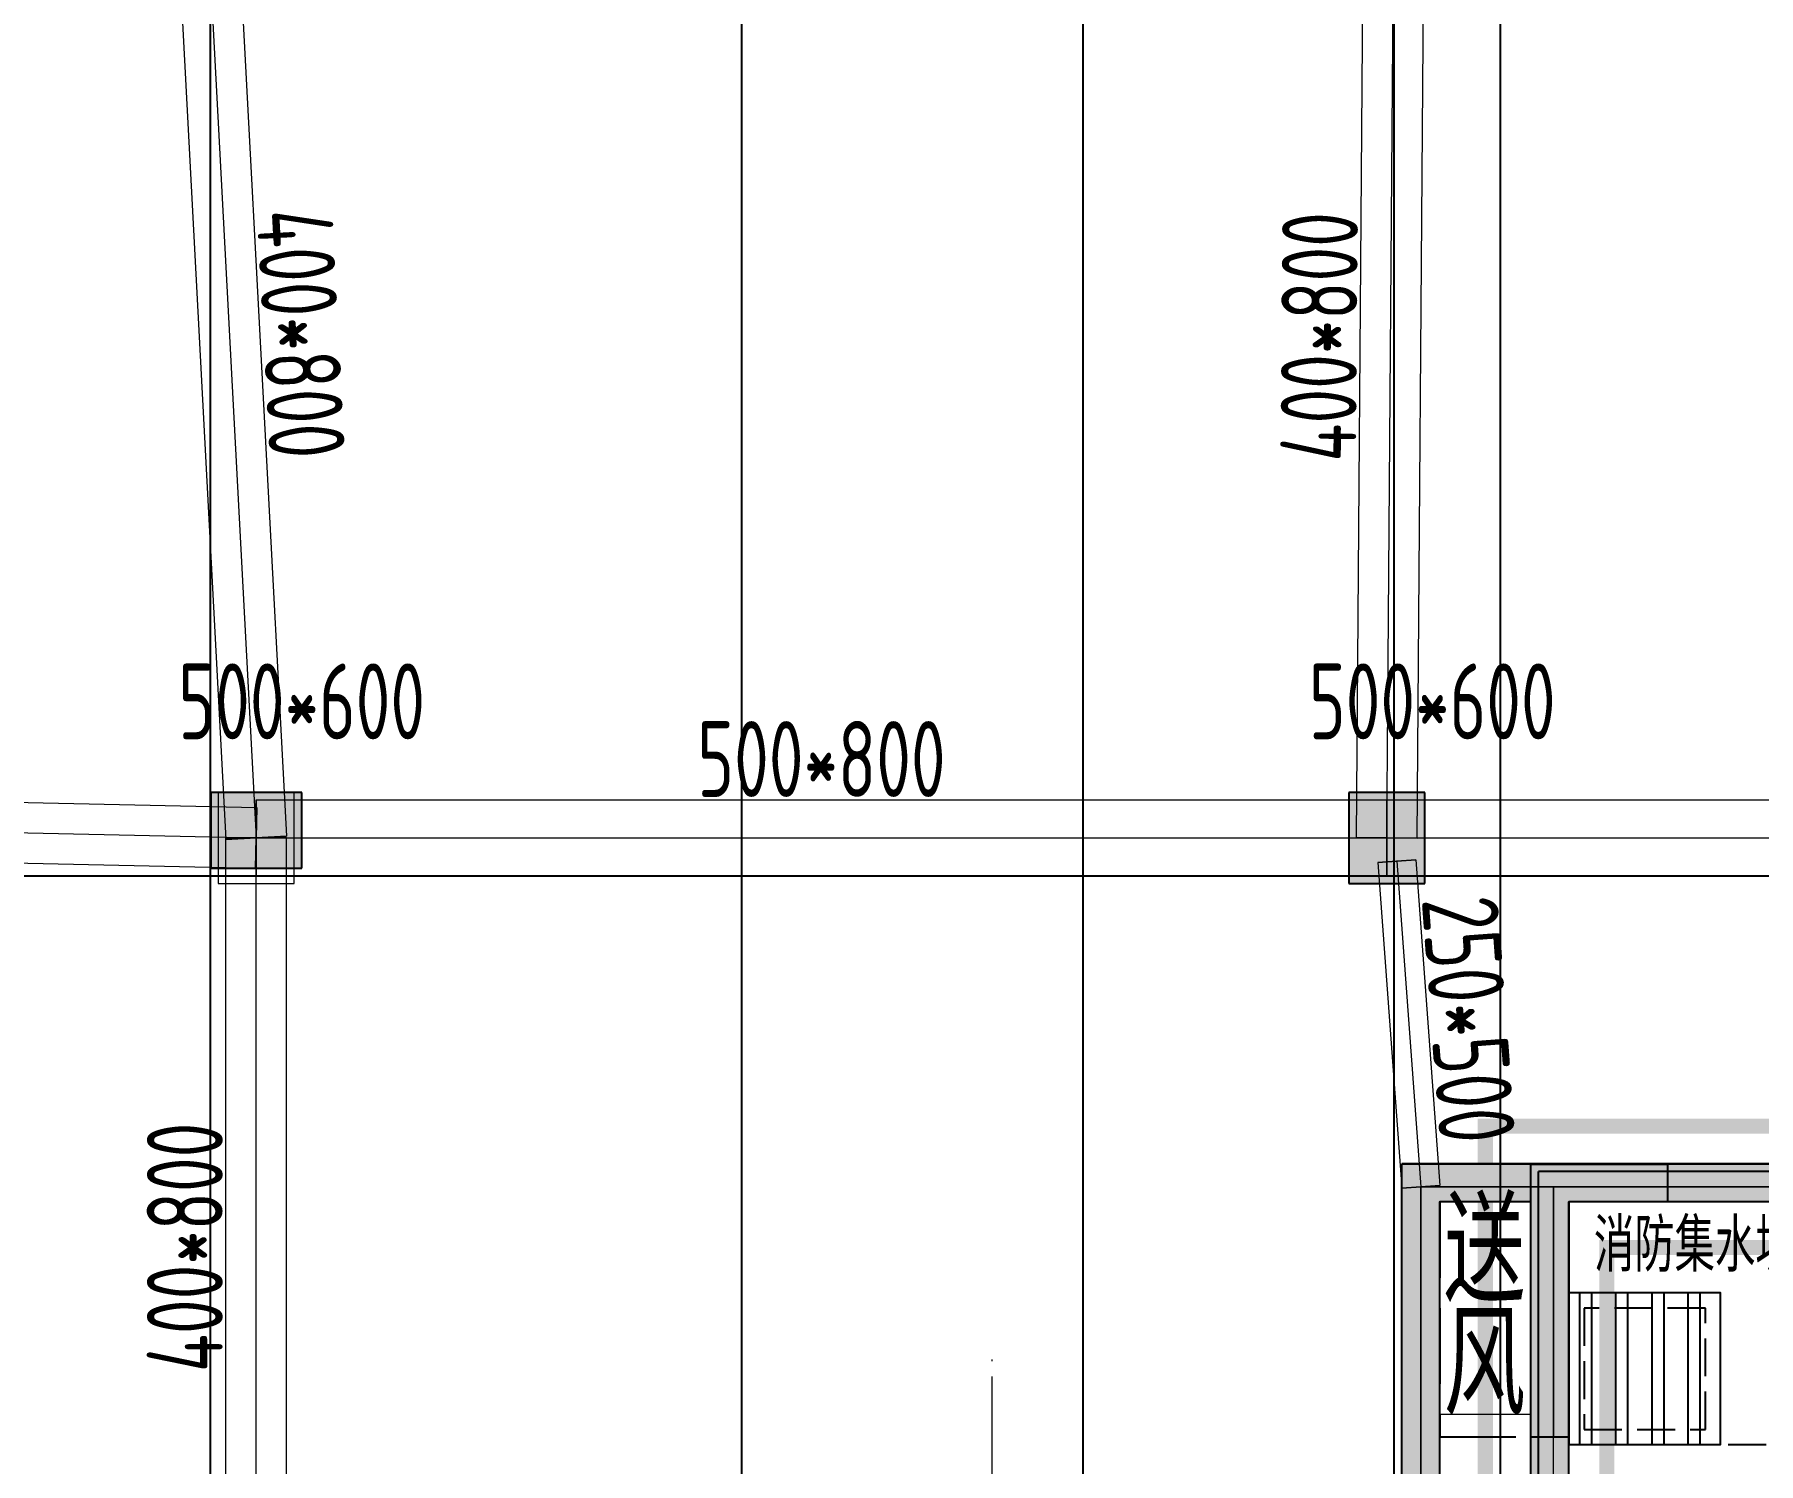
# Model space of a CAD drawing. Extents: x 369444 to 684549, y -549309 to 575337.
# Drawn here: x 390464 to 401824, y 407682 to 417104 of the extents above; entities that cross this region are included whole.
import ezdxf

# ---------------------------------------------------------------- set-up
doc = ezdxf.new("R2010")
doc.units = 0
doc.header["$LTSCALE"] = 1000
doc.header["$MEASUREMENT"] = 0
for name, pattern in [('__DASH', [0.35, 0.25, -0.1]), ('DASH', [0.35, 0.25, -0.1]), ('DOTE', [2.42, 2, -0.2, 0.02, -0.2])]:
    doc.linetypes.add(name, pattern=pattern)
for name, color, linetype, lineweight, true_color in [('-1-0-1', 7, 'Continuous', 0, 0xc0c0c0), ('-1-1-2', 7, 'Continuous', 0, 0xc0c0c0), ('-2-0-1', 1, 'Continuous', 0, 0xff0000), ('-2-1-2', 9, 'Continuous', 0, 0x808080), ('1-6-1', 7, 'Continuous', 0, 0x55ff55), ('1-6-2', 7, 'Continuous', 0, 0x55ff55), ('11-6-1', 2, 'Continuous', 0, 0xffff00), ('11-6-2', 2, 'Continuous', 0, 0xffff00), ('11-6-5', 2, 'Continuous', 0, 0xffff00), ('12-6-1', 4, 'Continuous', 0, 0x00ffff), ('12-6-2', 4, 'Continuous', 0, 0x00ffff), ('12-6-5', 4, 'Continuous', 0, 0x00ffff)]:
    doc.layers.add(name, color=color, linetype=linetype, lineweight=lineweight, true_color=true_color)
for name, color, linetype in [('A-WALL-HATCH', 8, 'Continuous'), ('COLUMN', 9, 'Continuous'), ('DOTE', 1, 'Continuous'), ('PUB_HATCH', 8, 'Continuous'), ('WALL', 9, 'Continuous'), ('房间名称', 72, 'Continuous'), ('车库风井', 6, 'Continuous'), ('防火分区线', 7, 'Continuous'), ('集水坑图层', 125, 'Continuous'), ('风井', 7, 'Continuous')]:
    doc.layers.add(name, color=color, linetype=linetype)
doc.layers.add('DOTE2', color=122, linetype='DOTE', lineweight=9)
doc.layers.add('TEXT', color=7, linetype='Continuous', lineweight=13)
doc.styles.add('_HZTXT', font='txt.shx', dxfattribs={"width": 0.8, "bigfont": 'HZTXT.shx'})
doc.styles.add('HNSJY', font='hnsjy-07.shx', dxfattribs={"width": 0.8, "bigfont": 'hnsjy-hz.shx'})
doc.styles.add('yjkcad', font='yjkeng.shx', dxfattribs={"width": 0.7, "height": 250, "bigfont": 'yjkchn.shx'})

# ---------------------------------------------------------------- blocks, each defined once
blk = doc.blocks.new('22#loudixiayicengjksdf')
at = {"layer": 'WALL'}
h = blk.add_hatch(color=0, dxfattribs=at)
h.dxf.hatch_style = 1
h.paths.add_polyline_path([(-183057, -69119), (-183057, -68619), (-183557, -68619), (-183557, -69119)], flags=17)
h.paths.add_polyline_path([(-170857, -69119), (-170857, -68619), (-171407, -68619), (-171407, -69119)], flags=17)
h.paths.add_polyline_path([(-171407, -70819), (-171157, -70819), (-171157, -70419), (-171557, -70419), (-171557, -70819)], flags=17)
h.paths.add_polyline_path([(-183507, -70819), (-183357, -70819), (-183357, -70419), (-183757, -70419), (-183757, -70819)], flags=17)
h.paths.add_polyline_path([(-168657, -64219), (-170857, -64219), (-170857, -66419), (-170307, -66419), (-170307, -66619), (-171107, -66619), (-171107, -63969), (-168457, -63969), (-168457, -66619), (-169207, -66619), (-169207, -66419), (-168657, -66419)])
h.paths.add_polyline_path([(-179257, -73469), (-179807, -73469), (-179807, -73219), (-179257, -73219), (-178857, -73219), (-178857, -73469), (-179007, -73469), (-179007, -76369), (-180757, -76369), (-180757, -76119), (-179257, -76119)])
h.paths.add_polyline_path([(-165957, -64219), (-166607, -64219), (-166607, -63969), (-165707, -63969), (-165707, -65769), (-165957, -65769)])
h.paths.add_polyline_path([(-188307, -64019), (-188957, -64019), (-188957, -65569), (-189207, -65569), (-189207, -63769), (-188307, -63769)])
h.paths.add_polyline_path([(-173307, -80969), (-174157, -80969), (-174857, -80969), (-174857, -80719), (-174407, -80719), (-174407, -77519), (-174157, -77519), (-174157, -80719), (-173307, -80719)])
h.paths.add_polyline_path([(-180757, -80969), (-181607, -80969), (-181607, -80719), (-180757, -80719), (-180757, -77519), (-180507, -77519), (-180507, -80719), (-180057, -80719), (-180057, -80969)])
h.paths.add_polyline_path([(-175107, -73469), (-175657, -73469), (-175657, -76119), (-174157, -76119), (-174157, -76369), (-175907, -76369), (-175907, -73469), (-176057, -73469), (-176057, -73219), (-175657, -73219), (-175107, -73219)])
h.paths.add_polyline_path([(-159582, -72669), (-160057, -72669), (-160057, -74419), (-160307, -74419), (-160307, -72669), (-160407, -72669), (-160407, -72419), (-160057, -72419), (-159582, -72419)])
h.paths.add_polyline_path([(-163357, -80969), (-163657, -80969), (-164057, -80969), (-164057, -80719), (-163907, -80719), (-163907, -77119), (-163657, -77119), (-163657, -80719), (-163357, -80719)])
h.paths.add_polyline_path([(-166757, -80969), (-167782, -80969), (-168557, -80969), (-168557, -80719), (-167807, -80719), (-167807, -77019), (-167507, -77019), (-167507, -80719), (-166757, -80719)])
h.paths.add_polyline_path([(-191007, -75019), (-191007, -75819), (-193107, -75819), (-193107, -75569), (-191257, -75569), (-191257, -75019)])
h.paths.add_polyline_path([(-183307, -66419), (-184057, -66419), (-184057, -64019), (-186257, -64019), (-186257, -66219), (-185707, -66219), (-185707, -66419), (-186457, -66419), (-186457, -63769), (-183807, -63769), (-183807, -66169), (-183307, -66169)])
h.paths.add_polyline_path([(-171407, -73469), (-171857, -73469), (-171857, -73219), (-171157, -73219), (-171157, -76369), (-171407, -76369)])
h.paths.add_polyline_path([(-183057, -73469), (-183507, -73469), (-183507, -76369), (-183757, -76369), (-183757, -73219), (-183057, -73219)])
h.paths.add_polyline_path([(-187382, -80969), (-188157, -80969), (-188157, -80719), (-187407, -80719), (-187407, -77019), (-187107, -77019), (-187107, -80719), (-186357, -80719), (-186357, -80969)])
h.paths.add_polyline_path([(-191257, -80969), (-191557, -80969), (-191557, -80719), (-191257, -80719), (-191257, -77119), (-191007, -77119), (-191007, -80719), (-190857, -80719), (-190857, -80969)])
h.paths.add_polyline_path([(-194857, -72669), (-195332, -72669), (-195332, -72419), (-194857, -72419), (-194507, -72419), (-194507, -72669), (-194607, -72669), (-194607, -74419), (-194857, -74419)])
h.paths.add_polyline_path([(-157057, -81969), (-157607, -81969), (-157607, -81719), (-157357, -81719), (-157357, -77269), (-157057, -77269)])
h.paths.add_polyline_path([(-197307, -81969), (-197857, -81969), (-197857, -77269), (-197557, -77269), (-197557, -81719), (-197307, -81719)])
h.paths.add_polyline_path([(-165557, -72669), (-165957, -72669), (-165957, -69119), (-166357, -69119), (-166357, -68919), (-165707, -68919), (-165707, -72419), (-165557, -72419)])
h.paths.add_polyline_path([(-188957, -72669), (-189357, -72669), (-189357, -72419), (-189207, -72419), (-189207, -68919), (-188507, -68919), (-188507, -69119), (-188957, -69119)])
h.paths.add_polyline_path([(-160857, -80969), (-161557, -80969), (-161557, -80719), (-160857, -80719), (-160857, -77819), (-160607, -77819), (-160607, -80719), (-160607, -81719), (-160007, -81719), (-160007, -81969), (-160857, -81969)])
h.paths.add_polyline_path([(-187107, -71319), (-187107, -74819), (-187407, -74819), (-187407, -71319)])
h.paths.add_polyline_path([(-193357, -80969), (-194057, -80969), (-194057, -81969), (-194907, -81969), (-194907, -81719), (-194307, -81719), (-194307, -80719), (-194307, -77819), (-194057, -77819), (-194057, -80719), (-193357, -80719)])
h.paths.add_polyline_path([(-167507, -71319), (-167507, -74819), (-167807, -74819), (-167807, -71319)])
h.paths.add_polyline_path([(-171157, -80969), (-171507, -80969), (-171507, -80719), (-171407, -80719), (-171407, -77519), (-171157, -77519), (-171157, -80719), (-170957, -80719), (-170957, -80969)])
h.paths.add_polyline_path([(-183407, -80969), (-183757, -80969), (-183957, -80969), (-183957, -80719), (-183757, -80719), (-183757, -77519), (-183507, -77519), (-183507, -80719), (-183407, -80719)])
h.paths.add_polyline_path([(-157057, -75819), (-157757, -75819), (-157757, -75569), (-157357, -75569), (-157357, -72669), (-157732, -72669), (-157732, -72419), (-157057, -72419)])
h.paths.add_polyline_path([(-197157, -75819), (-197857, -75819), (-197857, -72419), (-197182, -72419), (-197182, -72669), (-197557, -72669), (-197557, -75569), (-197157, -75569)])
h.paths.add_polyline_path([(-163907, -72669), (-163957, -72669), (-163957, -72419), (-163657, -72419), (-163257, -72419), (-163257, -72669), (-163657, -72669), (-163657, -73519), (-163907, -73519)])
h.paths.add_polyline_path([(-190957, -72669), (-191007, -72669), (-191007, -73519), (-191257, -73519), (-191257, -72669), (-191657, -72669), (-191657, -72419), (-191257, -72419), (-190957, -72419)])
h.paths.add_polyline_path([(-161807, -75819), (-163907, -75819), (-163907, -75019), (-163657, -75019), (-163657, -75569), (-161807, -75569)])
edge = h.paths.add_edge_path()
edge.add_line((-183557, -66419), (-183557, -66519))
edge.add_line((-183557, -66519), (-183307, -66519))
edge.add_line((-183307, -66519), (-183307, -66419))
edge.add_line((-183507, -70819), (-183507, -71569))
edge.add_line((-183507, -71569), (-185557, -71569))
edge.add_line((-185557, -71569), (-185557, -71319))
edge.add_line((-185557, -71319), (-183757, -71319))
edge.add_line((-183757, -71319), (-183757, -70819))
edge.add_line((-171157, -70819), (-171157, -71319))
edge.add_line((-171157, -71319), (-169357, -71319))
edge.add_line((-169357, -71319), (-169357, -71569))
edge.add_line((-169357, -71569), (-171407, -71569))
edge.add_line((-171407, -71569), (-171407, -70819))
h.paths.add_polyline_path([(-171407, -71569), (-171157, -71569), (-171157, -70819), (-171407, -70819)], flags=16)
h.paths.add_polyline_path([(-171157, -71569), (-169357, -71569), (-169357, -71319), (-171157, -71319)], flags=16)
h.paths.add_polyline_path([(-183757, -71569), (-183507, -71569), (-183507, -70819), (-183757, -70819)], flags=16)
h.paths.add_polyline_path([(-185557, -71569), (-183757, -71569), (-183757, -71319), (-185557, -71319)], flags=16)
at = {"layer": 'WALL', "color": 0, "elevation": 14}
blk.add_lwpolyline([(-188307, -64019), (-188957, -64019), (-188957, -65569), (-189207, -65569), (-189207, -63769), (-188307, -63769)], close=True, dxfattribs=at)

msp = doc.modelspace()

# ---------------------------------------------------------------- hatches: boundary and pattern name
at = {"layer": 'A-WALL-HATCH'}
for points in [[(392224.6, 411607), (392224.6, 412107), (391624.6, 412107), (391624.6, 411607)], [(399624.7, 411506.6), (399624.7, 412106.6), (399124.7, 412106.6), (399124.7, 411506.6)]]:
    msp.add_hatch(color=256, dxfattribs=at).paths.add_polyline_path(points)
at = {"layer": 'PUB_HATCH'}
for points in [[(399474.6, 402707), (399724.6, 402457), (399724.6, 409407), (399474.6, 409657)], [(400441.3, 409490.3), (400424.6, 409657), (399474.6, 409657), (399724.6, 409407), (400324.6, 409407)], [(406774.6, 409407), (407024.6, 409657), (400424.6, 409657), (400441.3, 409490.3), (400574.6, 409407)], [(400324.6, 406807), (400574.6, 407057), (400574.6, 409407), (400441.3, 409490.3), (400324.6, 409407)]]:
    msp.add_hatch(color=256, dxfattribs=at).paths.add_polyline_path(points)
at = {"layer": '集水坑图层'}
h = msp.add_hatch(dxfattribs=at)
h.set_pattern_fill('ANSI32', color=256, scale=50, angle=45, style=0)
h.set_pattern_definition([(270, (83463.6, 299254.42), (-238.125, -6e-14), []), (270, (83542.96, 299175.04), (-238.125, -6e-14), [])])
h.paths.add_polyline_path([(400574.5, 407807), (400574.5, 408307), (400574.5, 408807), (401574.5, 408807), (401574.5, 407807)])

# ---------------------------------------------------------------- linework, layer by layer
at = {"layer": '-1-0-1', "color": 0}
for p in [(391924.3, 411807.1, -3600), (399374.3, 411807.1, -3600), (399440.5, 411653.4, -3600), (399599.4, 409506.9, -3600), (400474.3, 409506.9, -3600), (400974.3, 409506.9, -3600), (400474.3, 407856.9, -3600)]:
    msp.add_point(p, dxfattribs=at)
at = {"layer": '-1-1-2', "color": 0}
for p, q in [((391924.3, 411807.1, -3600), (391924.3, 411807.1)), ((399374.3, 411807.1, -3600), (399374.3, 411807.1)), ((399440.5, 411653.4, -3600), (399440.5, 411653.4)), ((399599.4, 409506.9, -3600), (399599.4, 409506.9)), ((400474.3, 409506.9, -3600), (400474.3, 409506.9)), ((400974.3, 409506.9, -3600), (400974.3, 409506.9)), ((400474.3, 407856.9, -3600), (400474.3, 407856.9))]:
    msp.add_line(p, q, dxfattribs=at)
at = {"layer": '-2-0-1', "color": 0}
for p, q in [((391574.3, 418407.1, -3600), (391924.3, 411807.1, -3600)), ((399374.3, 411807.1, -3600), (399424.3, 418407.1, -3600)), ((385324.3, 411957.1, -3600), (391924.3, 411807.1, -3600)), ((391924.3, 411807.1, -3600), (399374.3, 411807.1, -3600)), ((391924.3, 406407.1, -3600), (391924.3, 411807.1, -3600)), ((399374.3, 411807.1, -3600), (406624.3, 411807.1, -3600)), ((399440.5, 411653.4, -3600), (399599.4, 409506.9, -3600)), ((399599.4, 406407.1, -3600), (399599.4, 409506.9, -3600)), ((399599.4, 409506.9, -3600), (400474.3, 409506.9, -3600)), ((400474.3, 407856.9, -3600), (400474.3, 409506.9, -3600)), ((400474.3, 409506.9, -3600), (400974.3, 409506.9, -3600)), ((400974.3, 409506.9, -3600), (403174.3, 409506.9, -3600)), ((400474.3, 404406.9, -3600), (400474.3, 407856.9, -3600))]:
    msp.add_line(p, q, dxfattribs=at)
at = {"layer": '-2-1-2', "color": 0}
for p, q in [((391574.3, 418407.1), (391924.3, 411807.1)), ((399374.3, 411807.1), (399424.3, 418407.1)), ((385324.3, 411957.1), (391924.3, 411807.1)), ((391924.3, 411807.1), (399374.3, 411807.1)), ((391924.3, 406407.1), (391924.3, 411807.1)), ((399374.3, 411807.1), (406624.3, 411807.1)), ((399440.5, 411653.4), (399599.4, 409506.9)), ((399599.4, 406407.1), (399599.4, 409506.9)), ((399599.4, 409506.9), (400474.3, 409506.9)), ((400474.3, 407856.9), (400474.3, 409506.9)), ((400474.3, 409506.9), (400974.3, 409506.9)), ((400974.3, 409506.9), (403174.3, 409506.9)), ((400474.3, 404406.9), (400474.3, 407856.9))]:
    msp.add_line(p, q, dxfattribs=at)
at = {"layer": '1-6-1', "color": 0}
for p, q in [((399474.4, 409656.9, -3600), (399474.4, 406407.1, -3600)), ((399474.4, 409656.9), (399474.4, 409656.9, -3600)), ((399474.4, 406407.1), (399474.4, 409656.9)), ((399474.4, 409656.9, -3600), (399474.4, 409656.9)), ((400474.3, 409656.9, -3600), (399474.4, 409656.9, -3600)), ((399474.4, 409656.9), (400474.3, 409656.9)), ((400474.3, 409656.9), (400474.3, 409656.9, -3600)), ((400474.3, 409656.9, -3600), (400474.3, 409656.9)), ((400974.3, 409656.9, -3600), (400474.3, 409656.9, -3600)), ((400474.3, 409656.9), (400974.3, 409656.9)), ((400974.3, 409656.9), (400974.3, 409656.9, -3600)), ((400974.3, 409656.9, -3600), (400974.3, 409656.9)), ((403174.3, 409656.9, -3600), (400974.3, 409656.9, -3600)), ((400974.3, 409656.9), (403174.3, 409656.9)), ((399724.4, 409406.9), (399724.4, 406407.1)), ((399724.4, 409406.9, -3600), (399724.4, 409406.9)), ((399724.4, 406407.1, -3600), (399724.4, 409406.9, -3600)), ((399724.4, 409406.9), (399724.4, 409406.9, -3600)), ((400324.3, 409406.9), (399724.4, 409406.9)), ((399724.4, 409406.9, -3600), (400324.3, 409406.9, -3600)), ((400324.3, 409406.9, -3600), (400324.3, 409406.9)), ((400324.3, 409406.9, -3600), (400324.3, 407856.9, -3600)), ((400324.3, 409406.9), (400324.3, 409406.9, -3600)), ((400324.3, 407856.9), (400324.3, 409406.9)), ((400574.3, 409406.9), (400574.3, 407856.9)), ((400574.3, 409406.9, -3600), (400574.3, 409406.9)), ((400574.3, 407856.9, -3600), (400574.3, 409406.9, -3600)), ((400574.3, 409406.9), (400574.3, 409406.9, -3600)), ((400974.3, 409406.9), (400574.3, 409406.9)), ((400574.3, 409406.9, -3600), (400974.3, 409406.9, -3600)), ((400974.3, 409406.9, -3600), (400974.3, 409406.9)), ((400974.3, 409406.9), (400974.3, 409406.9, -3600)), ((403074.3, 409406.9), (400974.3, 409406.9)), ((400974.3, 409406.9, -3600), (403074.3, 409406.9, -3600)), ((400324.3, 407856.9, -3600), (400324.3, 407856.9)), ((400324.3, 407856.9, -3600), (400574.3, 407856.9, -3600)), ((400324.3, 407856.9), (400324.3, 407856.9, -3600)), ((400574.3, 407856.9), (400324.3, 407856.9)), ((400574.3, 407856.9), (400574.3, 407856.9, -3600)), ((400574.3, 407856.9, -3600), (400574.3, 407856.9))]:
    msp.add_line(p, q, dxfattribs=at)
at = {"layer": '1-6-2', "color": 0}
for p, q in [((399599.4, 409506.9), (399599.4, 406407.1)), ((399599.4, 409506.9, -3600), (399599.4, 409506.9)), ((399599.4, 406407.1, -3600), (399599.4, 409506.9, -3600)), ((399599.4, 409506.9), (399599.4, 409506.9, -3600)), ((400474.3, 409506.9), (399599.4, 409506.9)), ((399599.4, 409506.9, -3600), (400474.3, 409506.9, -3600)), ((400474.3, 409506.9, -3600), (400474.3, 409506.9)), ((400474.3, 409506.9), (400474.3, 407856.9)), ((400474.3, 409506.9, -3600), (400474.3, 409506.9)), ((400474.3, 407856.9, -3600), (400474.3, 409506.9, -3600)), ((400474.3, 409506.9), (400474.3, 409506.9, -3600)), ((400974.3, 409506.9), (400474.3, 409506.9)), ((400474.3, 409506.9, -3600), (400974.3, 409506.9, -3600)), ((400974.3, 409506.9, -3600), (400974.3, 409506.9)), ((400974.3, 409506.9), (400974.3, 409506.9, -3600)), ((403174.3, 409506.9), (400974.3, 409506.9)), ((400974.3, 409506.9, -3600), (403174.3, 409506.9, -3600)), ((400474.3, 407856.9), (400474.3, 407856.9, -3600))]:
    msp.add_line(p, q, dxfattribs=at)
at = {"layer": '11-6-1', "color": 0}
for p, q in [((391674.3, 412107.1), (391674.3, 411507.1)), ((392174.3, 412107.1), (391674.3, 412107.1)), ((391674.3, 412107.1, -3600), (391674.3, 411507.1, -3600)), ((392174.3, 412107.1, -3600), (391674.3, 412107.1, -3600)), ((391674.3, 412107.1, -3600), (391674.3, 412107.1)), ((392174.3, 411507.1), (392174.3, 412107.1)), ((392174.3, 411507.1, -3600), (392174.3, 412107.1, -3600)), ((392174.3, 412107.1, -3600), (392174.3, 412107.1)), ((399124.3, 412107.1), (399124.3, 411507.1)), ((399624.3, 412107.1), (399124.3, 412107.1)), ((399124.3, 412107.1, -3600), (399124.3, 411507.1, -3600)), ((399624.3, 412107.1, -3600), (399124.3, 412107.1, -3600)), ((399124.3, 412107.1, -3600), (399124.3, 412107.1)), ((399624.3, 411507.1), (399624.3, 412107.1)), ((399624.3, 411507.1, -3600), (399624.3, 412107.1, -3600)), ((399624.3, 412107.1, -3600), (399624.3, 412107.1)), ((391674.3, 411507.1), (392174.3, 411507.1)), ((391674.3, 411507.1, -3600), (392174.3, 411507.1, -3600)), ((391674.3, 411507.1, -3600), (391674.3, 411507.1)), ((392174.3, 411507.1, -3600), (392174.3, 411507.1)), ((399124.3, 411507.1), (399624.3, 411507.1)), ((399124.3, 411507.1, -3600), (399624.3, 411507.1, -3600)), ((399124.3, 411507.1, -3600), (399124.3, 411507.1)), ((399624.3, 411507.1, -3600), (399624.3, 411507.1))]:
    msp.add_line(p, q, dxfattribs=at)
at = {"layer": '11-6-2', "color": 0}
for p, q in [((391924.3, 411807.1, -3600), (391924.3, 411807.1)), ((399374.3, 411807.1, -3600), (399374.3, 411807.1))]:
    msp.add_line(p, q, dxfattribs=at)
at = {"layer": '12-6-1', "color": 0}
for p, q in [((391374.6, 418396.5), (391724.6, 411796.5)), ((391374.6, 418396.5, -800), (391724.6, 411796.5, -800)), ((391774, 418417.6), (392124, 411817.6)), ((391774, 418417.6, -800), (392124, 411817.6, -800)), ((399174.3, 411808.6), (399224.3, 418408.6)), ((399174.3, 411808.6, -800), (399224.3, 418408.6, -800)), ((399574.3, 411805.5), (399624.3, 418405.5)), ((399574.3, 411805.5, -800), (399624.3, 418405.5, -800)), ((385328.9, 412157, -5100), (391928.9, 412007, -5100)), ((385328.9, 412157, -5900), (391928.9, 412007, -5900)), ((391928.9, 412007, -5100), (391919.8, 411607.1, -5100)), ((391919.8, 411607.1, -5900), (391928.9, 412007, -5900)), ((391924.3, 412057.1), (391924.3, 411557.1)), ((391924.3, 412057.1, -800), (391924.3, 412057.1)), ((391924.3, 411557.1, -800), (391924.3, 412057.1, -800)), ((391924.3, 412057.1), (399374.3, 412057.1)), ((391924.3, 412057.1, -800), (399374.3, 412057.1, -800)), ((391928.9, 412007, -5900), (391928.9, 412007, -5100)), ((399374.3, 412057.1), (399374.3, 411557.1)), ((399374.3, 412057.1, -800), (399374.3, 412057.1)), ((399374.3, 411557.1, -800), (399374.3, 412057.1, -800)), ((399374.3, 412057.1), (406624.3, 412057.1)), ((399374.3, 412057.1, -800), (406624.3, 412057.1, -800)), ((399374.3, 412057.1), (399374.3, 411557.1)), ((399374.3, 412057.1, -800), (399374.3, 412057.1)), ((399374.3, 411557.1, -800), (399374.3, 412057.1, -800)), ((385319.8, 411757.1, -5100), (391919.8, 411607.1, -5100)), ((385319.8, 411757.1, -5900), (391919.8, 411607.1, -5900)), ((391724.3, 411807.1), (392124.3, 411807.1)), ((391724.3, 411807.1, -800), (391724.3, 411807.1)), ((392124.3, 411807.1, -800), (391724.3, 411807.1, -800)), ((391724.3, 406407.1), (391724.3, 411807.1)), ((391724.3, 406407.1, -800), (391724.3, 411807.1, -800)), ((392124, 411817.6), (391724.6, 411796.5)), ((391724.6, 411796.5, -800), (392124, 411817.6, -800)), ((391724.6, 411796.5), (391724.6, 411796.5, -800)), ((392124, 411817.6, -800), (392124, 411817.6)), ((392124.3, 411807.1), (392124.3, 411807.1, -800)), ((392124.3, 406407.1), (392124.3, 411807.1)), ((392124.3, 406407.1, -800), (392124.3, 411807.1, -800)), ((399174.3, 411808.6), (399574.3, 411805.5)), ((399174.3, 411808.6, -800), (399174.3, 411808.6)), ((399574.3, 411805.5, -800), (399174.3, 411808.6, -800)), ((399574.3, 411805.5), (399574.3, 411805.5, -800)), ((391919.8, 411607.1, -5100), (391919.8, 411607.1, -5900)), ((399565.2, 411662.7), (399315.9, 411644.2)), ((399315.9, 411644.2, -500), (399565.2, 411662.7, -500)), ((399315.9, 411644.2), (399315.9, 411644.2, -500)), ((399315.9, 411644.2), (399474.7, 409497.7)), ((399315.9, 411644.2, -500), (399474.7, 409497.7, -500)), ((399565.2, 411662.7, -500), (399565.2, 411662.7)), ((399565.2, 411662.7), (399724, 409516.2)), ((399565.2, 411662.7, -500), (399724, 409516.2, -500)), ((391924.3, 411557.1), (391924.3, 411557.1, -800)), ((391924.3, 411557.1), (399374.3, 411557.1)), ((391924.3, 411557.1, -800), (399374.3, 411557.1, -800)), ((399374.3, 411557.1), (399374.3, 411557.1, -800)), ((399374.3, 411557.1), (406624.3, 411557.1)), ((399374.3, 411557.1, -800), (406624.3, 411557.1, -800)), ((399374.3, 411557.1), (399374.3, 411557.1, -800)), ((399724, 409516.2), (399474.7, 409497.7)), ((399474.7, 409497.7, -500), (399724, 409516.2, -500)), ((399474.7, 409497.7), (399474.7, 409497.7, -500)), ((399724, 409516.2, -500), (399724, 409516.2)), ((400324.3, 407856.9), (400574.3, 407856.9)), ((400324.3, 407856.9, -600), (400324.3, 407856.9)), ((400574.3, 407856.9, -600), (400324.3, 407856.9, -600)), ((400324.3, 404406.9), (400324.3, 407856.9)), ((400324.3, 404406.9, -600), (400324.3, 407856.9, -600)), ((400574.3, 407856.9), (400574.3, 407856.9, -600)), ((400574.3, 404406.9), (400574.3, 407856.9)), ((400574.3, 404406.9, -600), (400574.3, 407856.9, -600))]:
    msp.add_line(p, q, dxfattribs=at)
at = {"layer": '12-6-2', "color": 0}
for p, q in [((391574.3, 418407.1), (391924.3, 411807.1)), ((399374.3, 411807.1), (399424.3, 418407.1)), ((385324.3, 411957.1, -5100), (391924.3, 411807.1, -5100)), ((391924.3, 406407.1), (391924.3, 411807.1)), ((391924.3, 411807.1), (399374.3, 411807.1)), ((399374.3, 411807.1), (406624.3, 411807.1)), ((399440.5, 411653.4), (399599.4, 409506.9)), ((400474.3, 404406.9), (400474.3, 407856.9))]:
    msp.add_line(p, q, dxfattribs=at)
at = {"layer": 'COLUMN', "color": 8}
for p, q in [((392224.6, 412107), (391624.6, 412107)), ((391624.6, 412107), (391624.6, 411607)), ((392224.6, 411607), (392224.6, 412107)), ((399624.7, 412106.6), (399124.7, 412106.6)), ((399124.7, 412106.6), (399124.7, 411506.6)), ((399624.7, 411506.6), (399624.7, 412106.6)), ((391624.6, 411607), (392224.6, 411607)), ((399124.7, 411506.6), (399624.7, 411506.6))]:
    msp.add_line(p, q, dxfattribs=at)
at = {"layer": 'DOTE', "color": 8}
for p, q in [((391624.5, 59364.2), (391624.5, 476704.8)), ((395124.5, 59364.2), (395124.5, 476704.8)), ((397374.5, 59364.2), (397374.5, 476704.8)), ((399424.5, 261807), (399424.5, 476704.8)), ((400124.5, 261807), (400124.5, 476704.8))]:
    msp.add_line(p, q, dxfattribs=at)
at = {"layer": 'DOTE', "color": 8, "lineweight": -2}
msp.add_line((377844.4, 411557), (624570.9, 411557), dxfattribs=at)
at = {"layer": 'DOTE2', "linetype": 'DOTE', "ltscale": 0.5}
msp.add_lwpolyline([(396774.5, 399996.9), (396774.5, 408414.1)], dxfattribs=at)
at = {"layer": 'WALL'}
for p, q in [((399474.6, 402707), (399474.6, 409657)), ((400424.6, 409657), (399474.6, 409657)), ((400374.5, 404407, 0), (400374.5, 409607, 0)), ((403174.5, 409607, 0), (400374.5, 409607, 0)), ((407024.6, 409657), (400424.6, 409657)), ((399724.6, 402457), (399724.6, 409407)), ((400324.6, 409407), (399724.6, 409407)), ((400324.6, 406807), (400324.6, 409407)), ((400574.5, 404507, 0), (400574.5, 409407, 0)), ((403074.5, 409407, 0), (400574.5, 409407, 0)), ((406774.6, 409407), (400574.6, 409407)), ((400574.6, 407057), (400574.6, 409407))]:
    msp.add_line(p, q, dxfattribs=at)
at = {"layer": '车库风井', "linetype": 'DASH', "const_width": 10}
msp.add_lwpolyline([(399724.5, 408006.9), (400324.5, 408006.9), (400324.5, 409406.9), (399724.5, 409406.9)], close=True, dxfattribs=at)
at = {"layer": '防火分区线', "color": 3, "linetype": 'DASH', "ltscale": 8, "const_width": 100}
for points in [[(418574.5, 423406.9), (418574.5, 409642.7), (418974.5, 409642.7), (418974.5, 405606.9), (415974.5, 405606.9), (415974.5, 404557.1), (412674.5, 404557.1), (412674.5, 406406.9), (411674.5, 406406.9), (411674.5, 402357.1), (408624.5, 402357.2), (408624.5, 406506.9), (406524.5, 406506.9), (406524.5, 409106.9), (400824.5, 409106.9), (400824.5, 400456.9), (395274.5, 400456.9), (395274.5, 397307), (391374.5, 397307), (391374.5, 400456.9), (379874.5, 400456.9), (379874.5, 449257)], [(417774.5, 422606.9), (417774.5, 408842.7), (418174.5, 408842.7), (418174.5, 406406.9), (415174.5, 406406.9), (415174.5, 405357.1), (413474.5, 405357.1), (413474.5, 407206.9), (410874.5, 407206.9), (410874.5, 403157.1), (409424.5, 403157.2), (409424.5, 407306.9), (407324.5, 407306.9), (407324.5, 409906.9), (400024.5, 409906.9), (400024.5, 401256.9), (394474.5, 401256.9), (394474.5, 398107), (392174.5, 398107), (392174.5, 401256.9), (380674.5, 401256.9), (380674.5, 448457)]]:
    msp.add_lwpolyline(points, dxfattribs=at)
at = {"layer": '防火分区线', "linetype": '__DASH', "lineweight": -2, "ltscale": 8, "const_width": 100}
for points in [[(406024.5, 353806.9), (406024.5, 391857.1), (406274.5, 391857.1), (406274.5, 402357.2), (409424.5, 402357.2), (409424.5, 407306.9), (407324.5, 407306.9), (407324.5, 409906.9), (400024.5, 409906.9), (400024.5, 401256.9), (394474.5, 401256.9), (394474.5, 398107), (392174.5, 398107), (392174.5, 401256.9), (379874.5, 401256.9), (379874.5, 304756.2)], [(405224.5, 354606.9), (405224.5, 392657.1), (405474.5, 392657.1), (405474.5, 403157.2), (408624.5, 403157.2), (408624.5, 406506.9), (406524.5, 406506.9), (406524.5, 409106.9), (400824.5, 409106.9), (400824.5, 400456.9), (395274.5, 400456.9), (395274.5, 397307), (391374.5, 397307), (391374.5, 400456.9), (380674.5, 400456.9), (380674.5, 305556.2)]]:
    msp.add_lwpolyline(points, dxfattribs=at)
at = {"layer": '集水坑图层', "elevation": 0}
msp.add_lwpolyline([(400574.5, 407807), (401574.5, 407807), (401574.5, 408807), (400574.5, 408807)], close=True, dxfattribs=at)
at = {"layer": '集水坑图层', "linetype": '__DASH', "elevation": 0}
msp.add_lwpolyline([(400674.5, 407907), (401474.5, 407907), (401474.5, 408707), (400674.5, 408707)], close=True, dxfattribs=at)
msp.add_lwpolyline([(400574.5, 407807), (403074.5, 407807)], dxfattribs=at)
at = {"layer": '风井', "color": 1, "linetype": '__DASH', "ltscale": 2, "elevation": 0}
msp.add_lwpolyline([(400324.6, 409407), (399724.6, 409407), (399724.6, 407857), (400324.6, 407857)], close=True, dxfattribs=at)

# ---------------------------------------------------------------- block references
at = {"layer": 'WALL', "color": 8}
msp.add_blockref('22#loudixiayicengjksdf', (589531.8, 473425.8, -14), dxfattribs=at)

# ---------------------------------------------------------------- texts
at = {"layer": '11-6-5', "color": 0, "char_height": 500, "attachment_point": 8, "style": 'yjkcad'}
for insert in [(392224.3, 412457.1, -3600), (399674.3, 412457.1, -3600)]:
    msp.add_mtext('500*600', dxfattribs=dict(at, insert=insert))
at = {"layer": '12-6-5', "color": 0, "char_height": 500, "attachment_point": 8, "style": 'yjkcad'}
for s, insert, rotation in [('400*800', (391969, 415118.7), 273.03557), ('400*800', (399179.3, 415108.7), 89.56595), ('250*500', (399664.6, 410590.9), 274.23269), ('400*800', (391704.3, 409107.1), 90)]:
    msp.add_mtext(s, dxfattribs=dict(at, insert=insert, rotation=rotation))
at = {"layer": '12-6-5', "color": 0, "insert": (395649.3, 412077.1), "char_height": 500, "attachment_point": 8, "style": 'yjkcad'}
msp.add_mtext('500*800', dxfattribs=at)
at = {"layer": 'TEXT', "color": 4, "style": '_HZTXT', "width": 0.8}
for s, p in [('送', (399748.8, 408746.8)), ('风', (399748.8, 408001.7))]:
    msp.add_text(s, height=675, dxfattribs=at).set_placement(p)
at = {"layer": '房间名称', "style": 'HNSJY', "width": 0.8}
msp.add_text('消防集水坑', height=350, dxfattribs=at).set_placement((400739.4, 408946.5, 0))

doc.saveas('drawing.dxf')
